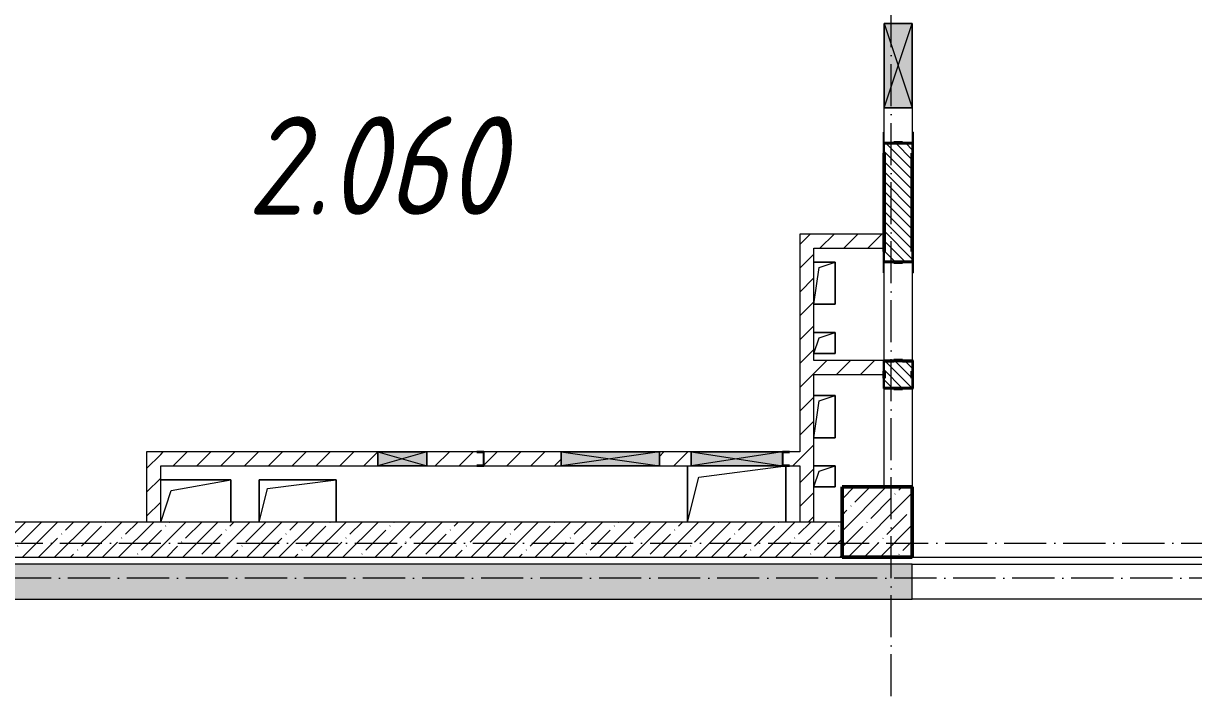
# Model space of a CAD drawing. Header units: millimetres. Extents: x -12989 to 629078, y -109036 to 555275.
# Drawn here: x 515841 to 524170, y 99365 to 104115 of the extents above; entities that cross this region are included whole.
import ezdxf

# ---------------------------------------------------------------- set-up
doc = ezdxf.new("R2010")
doc.units = ezdxf.units.MM
doc.linetypes.add('50_200_ШТРИХ_1Т_ш5_п1_п1_', pattern=[700, 500, -100, 0, -100])
for name, color, linetype, lineweight in [('A-DETL-GENF-OTLN', 7, 'Continuous', 9), ('A-FLOR-____-OTLN', 7, 'Continuous', 9), ('A-GENM-____-MCUT', 7, 'Continuous', 25), ('A-GENM-____-OTLN', 7, 'Continuous', 9), ('A-GENM-____-OTLN-1', 7, 'Continuous', 25), ('A-GLAZ-____-OTLN', 7, 'Continuous', 9), ('A-WALL-____-MCUT-1', 7, 'Continuous', 9), ('A-WALL-____-MCUT-2', 7, 'Continuous', 50), ('A-WALL-____-OTLN', 7, 'Continuous', 9), ('A-WALL-____-PATT-1', 7, 'Continuous', 9), ('A-WALL-FNSH-MCUT-1', 7, 'Continuous', 9), ('I-WALL-____-OTLN', 7, 'Continuous', 9), ('S-COLS-____-MCUT', 7, 'Continuous', 50), ('S-COLS-____-OTLN', 7, 'Continuous', 9), ('S-GRID-____-OTLN-1', 7, '50_200_ШТРИХ_1Т_ш5_п1_п1_', 9), ('Марки помещений', 7, 'Continuous', 9)]:
    doc.layers.add(name, color=color, linetype=linetype, lineweight=lineweight)
doc.styles.add('ISOCPEUR_I_3', font='isocpeui.ttf', dxfattribs={"width": 0.85, "height": 2.2})
pattern_1 = [(45, (516567.8, 90784.41), (-84.8528, 84.8528), [])]
pattern_2 = [(45, (516567.8, 90784.41), (-114.0493, 114.0493), []), (45, (516681.85, 90784.41), (-114.0493, 114.0493), [201.612, -40.322, 3.353, -36.97])]

# ---------------------------------------------------------------- blocks, each defined once
blk = doc.blocks.new('BSC_Колонна _Прямоугольная - 500х500-V43-АР1_План отверстий 2 этажа в осях 1-64_А-ГГ')
at = {"layer": 'S-COLS-____-OTLN'}
h = blk.add_hatch(dxfattribs=at)
h.set_pattern_fill('FP_72', color=256, style=0, pattern_type=2)
h.set_pattern_definition([(45, (-5350, -9781.04), (-114.0493, 114.0493), []), (45, (-5235.95, -9781.04), (-114.0493, 114.0493), [201.613, -40.323, 3.353, -36.97])])
h.paths.add_polyline_path([(-250, -250), (250, -250), (250, 250), (-250, 250)], flags=0)
at = {"layer": 'S-COLS-____-MCUT'}
for p, q in [((250, 250), (-250, 250)), ((-250, 250), (-250, -250)), ((250, -250), (250, 250)), ((-250, -250), (250, -250))]:
    blk.add_line(p, q, dxfattribs=at)
blk = doc.blocks.new('Фахверк_СКБ_Уголок - 200_3960_зеркало-28268689-АР1_План отверстий 2 этажа в осях 1-64_А-ГГ')
at = {"layer": 'A-GENM-____-MCUT'}
for p, q in [((200, 156), (125, 156)), ((125, 156), (125, 81)), ((131, 81), (131, 150)), ((131, 150), (200, 150)), ((200, 150), (200, 156)), ((125, 81), (131, 81)), ((131, 19), (125, 19)), ((125, 19), (125, -56)), ((131, -50), (131, 19)), ((125, -56), (200, -56)), ((200, -50), (131, -50)), ((200, -56), (200, -50))]:
    blk.add_line(p, q, dxfattribs=at)
blk = doc.blocks.new('154_Стойка_СКБ_Уголок - СМ-2180_200-28268025-АР1_План отверстий 2 этажа в осях 1-64_А-ГГ')
at = {"layer": 'A-GENM-____-MCUT'}
for p, q in [((125, 156), (125, 81)), ((200, 156), (125, 156)), ((131, 81), (131, 150)), ((131, 150), (200, 150)), ((200, 150), (200, 156)), ((125, 81), (131, 81)), ((131, 19), (125, 19)), ((125, 19), (125, -56)), ((131, -50), (131, 19)), ((125, -56), (200, -56)), ((200, -50), (131, -50)), ((200, -56), (200, -50))]:
    blk.add_line(p, q, dxfattribs=at)
blk = doc.blocks.new('Стойка_Влож_Уголок_Опорный - Уголок-28213941-АР1_План отверстий 2 этажа в осях 1-64_А-ГГ')
at = {"layer": 'A-GENM-____-OTLN'}
for p, q in [((-212, -6), (-212, 0)), ((0, 0), (0, -6)), ((-212, -75), (-212, -6)), ((-212, -6), (-206, -6)), ((-212, -75), (-206, -75)), ((-6, -6), (0, -6)), ((-6, -75), (0, -75)), ((0, -6), (0, -75))]:
    blk.add_line(p, q, dxfattribs=at)
blk = doc.blocks.new('154_Фахверк_СКБ_Швеллер - Тип_100_3960-28318856-АР1_План отверстий 2 этажа в осях 1-64_А-ГГ')
at = {"layer": 'A-GENM-____-MCUT'}
for p, q in [((175, 50), (125, 50)), ((125, 50), (125, -50)), ((128, 47), (175, 47)), ((128, -47), (128, 47)), ((175, 47), (175, 50)), ((125, -50), (175, -50)), ((175, -47), (128, -47)), ((175, -50), (175, -47))]:
    blk.add_line(p, q, dxfattribs=at)
blk = doc.blocks.new('AR_Отверстие прямоугольное _в плите_ - AR_Отверстие прямоугольное _в плите_-V148-АР1_План отверстий 2 этажа в осях 1-64_А-ГГ')
at = {"layer": 'A-GENM-____-OTLN'}
for p, q in [((75, 75), (-75, 75)), ((-75, -75), (-37.5, 37.5)), ((-37.5, 37.5), (75, 75)), ((75, -75), (75, 75)), ((-75, -75), (75, -75))]:
    blk.add_line(p, q, dxfattribs=at)
blk = doc.blocks.new('AR_Отверстие прямоугольное _в плите_ - AR_Отверстие прямоугольное _в плите_-V149-АР1_План отверстий 2 этажа в осях 1-64_А-ГГ')
at = {"layer": 'A-GENM-____-OTLN'}
for p, q in [((75, 150), (-75, 150)), ((-75, -150), (-37.5, 112.5)), ((-37.5, 112.5), (75, 150)), ((75, -150), (75, 150)), ((-75, -150), (75, -150))]:
    blk.add_line(p, q, dxfattribs=at)
blk = doc.blocks.new('AR_Отверстие прямоугольное _в плите_ - AR_Отверстие прямоугольное _в плите_-30552525-АР1_План отверстий 2 этажа в осях 1-64_А-ГГ')
at = {"layer": 'A-GENM-____-OTLN'}
for p, q in [((-350, 200), (-350, -200)), ((-270, 120), (350, 200)), ((350, -200), (350, 200)), ((-350, -200), (-270, 120))]:
    blk.add_line(p, q, dxfattribs=at)
blk = doc.blocks.new('AR_Отверстие прямоугольное _в плите_ - AR_Отверстие прямоугольное _в плите_-30459267-АР1_План отверстий 2 этажа в осях 1-64_А-ГГ')
at = {"layer": 'A-GENM-____-OTLN'}
for p, q in [((250, 150), (-250, 150)), ((-175, 75), (250, 150)), ((250, -150), (250, 150)), ((-250, -150), (-175, 75))]:
    blk.add_line(p, q, dxfattribs=at)
blk = doc.blocks.new('AR_Отверстие прямоугольное _в плите_ - AR_Отверстие прямоугольное _в плите_-30552596-АР1_План отверстий 2 этажа в осях 1-64_А-ГГ')
at = {"layer": 'A-GENM-____-OTLN'}
for p, q in [((275, 150), (-275, 150)), ((-275, 150), (-275, -150)), ((-275, -150), (-215, 90)), ((-215, 90), (275, 150)), ((275, -150), (275, 150))]:
    blk.add_line(p, q, dxfattribs=at)
blk = doc.blocks.new('AR_Отверстие прямоугольное _в стене_ - AR_Отверстие прямоугольное _в стене__ОВ-36887039-АР1_План отверстий 2 этажа в осях 1-64_А-ГГ')
at = {"layer": 'A-GLAZ-____-OTLN'}
blk.add_hatch(color=256, dxfattribs=at).paths.add_polyline_path([(325, -50), (325, 50), (-325, 50), (-325, -50), (55, -50)], flags=0)
at = {"layer": 'A-DETL-GENF-OTLN'}
for p, q in [((-325, -50), (-325, 50)), ((-325, 50), (325, 50)), ((325, 50), (-325, -50)), ((-325, 50), (325, -50)), ((325, 50), (-325, 50)), ((-325, 50), (-325, -50)), ((325, 50), (325, -50)), ((325, -50), (325, 50)), ((325, -50), (-325, -50)), ((-325, -50), (325, -50))]:
    blk.add_line(p, q, dxfattribs=at)
blk = doc.blocks.new('AR_Отверстие прямоугольное _в стене__БезПР - AR_Отверстие прямоугольное _в стене__БезПР-36429042-АР1_План отверстий 2 этажа в осях 1-64_А-ГГ')
at = {"layer": 'A-GLAZ-____-OTLN'}
blk.add_hatch(color=256, dxfattribs=at).paths.add_polyline_path([(-350, -50), (350, -50), (350, 50), (-350, 50)], flags=0)
at = {"layer": 'A-DETL-GENF-OTLN'}
for p, q in [((-350, -50), (-350, 50)), ((-350, 50), (350, 50)), ((350, 50), (-350, -50)), ((-350, 50), (350, -50)), ((350, 50), (-350, 50)), ((-350, 50), (-350, -50)), ((350, 50), (350, -50)), ((350, -50), (350, 50)), ((350, -50), (-350, -50)), ((-350, -50), (350, -50))]:
    blk.add_line(p, q, dxfattribs=at)
at = {"layer": 'A-GLAZ-____-OTLN'}
blk.add_line((350, 50), (-350, 50), dxfattribs=at)
blk = doc.blocks.new('AR_Отверстие прямоугольное _в стене__БезПР - AR_Отверстие прямоугольное _в стене__БезПР-36788977-АР1_План отверстий 2 этажа в осях 1-64_А-ГГ')
at = {"layer": 'A-GLAZ-____-OTLN'}
blk.add_hatch(color=256, dxfattribs=at).paths.add_polyline_path([(175, -50), (175, 50), (-175, 50), (-175, -50)], flags=0)
at = {"layer": 'A-DETL-GENF-OTLN'}
for p, q in [((-175, -50), (-175, 50)), ((-175, 50), (175, 50)), ((175, 50), (-175, -50)), ((-175, 50), (175, -50)), ((175, 50), (-175, 50)), ((-175, 50), (-175, -50)), ((175, 50), (175, -50)), ((175, -50), (175, 50)), ((175, -50), (-175, -50)), ((-175, -50), (175, -50))]:
    blk.add_line(p, q, dxfattribs=at)
at = {"layer": 'A-GLAZ-____-OTLN'}
blk.add_line((175, 50), (-175, 50), dxfattribs=at)
blk = doc.blocks.new('AR_Отверстие прямоугольное _в стене_ - AR_Отверстие прямоугольное _в стене__ОВ-36870782-АР1_План отверстий 2 этажа в осях 1-64_А-ГГ')
at = {"layer": 'A-GLAZ-____-OTLN'}
blk.add_hatch(color=256, dxfattribs=at).paths.add_polyline_path([(-300, 100), (-300, -100), (300, -100), (300, 100)], flags=0)
at = {"layer": 'A-DETL-GENF-OTLN'}
for p, q in [((-300, -100), (-300, 100)), ((-300, 100), (300, 100)), ((300, 100), (-300, -100)), ((-300, 100), (300, -100)), ((300, 100), (-300, 100)), ((-300, 100), (-300, -100)), ((300, 100), (300, -100)), ((300, -100), (300, 100)), ((300, -100), (-300, -100)), ((-300, -100), (300, -100))]:
    blk.add_line(p, q, dxfattribs=at)
blk = doc.blocks.new('154_Фахверк_СКБ_Швеллер - Тип_100_3960_зеркало-V199-АР1_План отверстий 2 этажа в осях 1-64_А-ГГ')
at = {"layer": 'A-GENM-____-MCUT'}
for p, q in [((175, 50), (125, 50)), ((128, 47), (175, 47)), ((128, -47), (128, 47)), ((175, 47), (175, 50)), ((125, -50), (175, -50)), ((175, -47), (128, -47)), ((175, -50), (175, -47))]:
    blk.add_line(p, q, dxfattribs=at)
blk = doc.blocks.new('3эт')
at = {"layer": 'S-GRID-____-OTLN-1', "color": 251, "ltscale": 0.6, "true_color": 0x636466}
for p, q in [((289220.7, -91346.1), (289220.7, -36982.5)), ((279101.9, -77232.4), (307641.3, -77232.4)), ((387845.1, -77482.4), (279340.9, -77482.4))]:
    blk.add_line(p, q, dxfattribs=at)

msp = doc.modelspace()

# ---------------------------------------------------------------- hatches: boundary and pattern name
at = {"layer": 'A-WALL-____-PATT-1'}
h = msp.add_hatch(dxfattribs=at)
h.set_pattern_fill('FP_6', color=256, style=0, pattern_type=2)
h.set_pattern_definition([(135, (516567.8, 90784.41), (-35.35534, -35.35534), [])])
h.paths.add_polyline_path([(522098.7976, 101515.4504), (522098.7976, 101521.4504), (522167.7976, 101521.4504), (522167.7976, 101709.4504), (522098.7976, 101709.4504), (522098.7976, 101715.4504), (522036.7976, 101715.4504), (522036.7976, 101709.4504), (521967.7976, 101709.4504), (521967.7976, 101521.4504), (522036.7976, 101521.4504), (522036.7976, 101515.4504)], flags=0)
h.paths.add_polyline_path([(522036.7976, 102415.4504), (522098.7976, 102415.4504), (522098.7976, 102421.4504), (522167.7976, 102421.4504), (522167.7976, 103259.4504), (522098.7976, 103259.4504), (522098.7976, 103265.4504), (522036.7976, 103265.4504), (522036.7976, 103259.4504), (521967.7976, 103259.4504), (521967.7976, 102421.4504), (522036.7976, 102421.4504)], flags=0)
h.paths.add_polyline_path([(522098.7976, 104415.4504), (522167.7976, 104415.4504), (522167.7976, 104715.4504), (521967.7976, 104715.4504), (521967.7976, 104415.4504), (522036.7976, 104415.4504)], flags=0)
h = msp.add_hatch(dxfattribs=at)
h.set_pattern_fill('FP_4', color=256, style=0, pattern_type=2)
h.set_pattern_definition(pattern_1)
h.paths.add_polyline_path([(521367.7976, 100565.4504), (521467.7976, 100565.4504), (521467.7976, 102615.4504), (521367.7976, 102615.4504), (521367.7976, 100965.4504)], flags=0)
h = msp.add_hatch(dxfattribs=at)
h.set_pattern_fill('FP_4', color=256, style=0, pattern_type=2)
h.set_pattern_definition(pattern_1)
h.paths.add_polyline_path([(521967.7976, 102515.4504), (521967.7976, 102615.4504), (521467.7976, 102615.4504), (521467.7976, 102515.4504), (521856.5009, 102515.4504)], flags=0)
h = msp.add_hatch(dxfattribs=at)
h.set_pattern_fill('FP_4', color=256, style=0, pattern_type=2)
h.set_pattern_definition(pattern_1)
h.paths.add_polyline_path([(521967.7976, 101615.4504), (521967.7976, 101640.4504), (521961.7976, 101640.4504), (521961.7976, 101715.4504), (521467.7976, 101715.4504), (521467.7976, 101615.4504), (521961.7976, 101615.4504)], flags=0)
h = msp.add_hatch(dxfattribs=at)
h.set_pattern_fill('FP_4', color=256, style=0, pattern_type=2)
h.set_pattern_definition(pattern_1)
h.paths.add_polyline_path([(516817.7976, 100565.4504), (516817.7976, 101065.4504), (516717.7976, 101065.4504), (516717.7976, 100565.4504)], flags=0)
h = msp.add_hatch(dxfattribs=at)
h.set_pattern_fill('FP_4', color=256, style=0, pattern_type=2)
h.set_pattern_definition(pattern_1)
h.paths.add_polyline_path([(521292.7976, 100965.4504), (521367.7976, 100965.4504), (521367.7976, 101065.4504), (521292.7976, 101065.4504), (521292.7976, 101062.4504), (521245.7976, 101062.4504), (521245.7976, 100968.4504), (521292.7976, 100968.4504)], flags=0)
h.paths.add_polyline_path([(519667.7976, 100965.4504), (519667.7976, 101065.4504), (519117.7976, 101065.4504), (519117.7976, 100965.4504)], flags=0)
h.paths.add_polyline_path([(520367.7976, 100965.4504), (520592.7976, 100965.4504), (520592.7976, 101065.4504), (520367.7976, 101065.4504)], flags=0)
h.paths.add_polyline_path([(518362.7976, 100965.4504), (518362.7976, 101065.4504), (516817.7976, 101065.4504), (516817.7976, 100965.4504)], flags=0)
h.paths.add_polyline_path([(518712.7976, 100965.4504), (519067.7976, 100965.4504), (519067.7976, 100968.4504), (519114.7976, 100968.4504), (519114.7976, 101062.4504), (519067.7976, 101062.4504), (519067.7976, 101065.4504), (518712.7976, 101065.4504), (518712.7976, 100968.4504)], flags=0)
h = msp.add_hatch(dxfattribs=at)
h.set_pattern_fill('FP_25', color=256, style=0, pattern_type=2)
h.set_pattern_definition(pattern_2)
h.paths.add_polyline_path([(520972.7688, 100315.4504), (521667.7976, 100315.4504), (521667.7976, 100565.4504), (514617.7976, 100565.4504), (514617.7976, 100315.4504), (520089.0366, 100315.4504)], flags=0)
h = msp.add_hatch(dxfattribs=at)
h.set_pattern_fill('FP_25', color=256, style=0, pattern_type=2)
h.set_pattern_definition(pattern_2)
h.paths.add_polyline_path([(539217.7976, 100015.4504), (540117.7976, 100015.4504), (540117.7976, 100265.4504), (539217.7976, 100265.4504)], flags=0)
h.paths.add_polyline_path([(537117.7976, 100015.4504), (537117.7976, 100265.4504), (529467.7976, 100265.4504), (529467.7976, 100015.4504), (534228.7509, 100015.4504)], flags=0)
h.paths.add_polyline_path([(527367.7976, 100015.4504), (527367.7976, 100265.4504), (526167.7976, 100265.4504), (526167.7976, 100015.4504), (527158.8938, 100015.4504)], flags=0)
h.paths.add_polyline_path([(521856.5009, 100015.4504), (522167.7976, 100015.4504), (522167.7976, 100265.4504), (514617.7976, 100265.4504), (514617.7976, 100015.4504), (520089.0366, 100015.4504)], flags=0)

# ---------------------------------------------------------------- linework, layer by layer
at = {"layer": 'A-FLOR-____-OTLN'}
for p, q in [((521467.7976, 102415.4551), (521617.7976, 102415.4551)), ((521617.7976, 102415.4551), (521617.7976, 102115.4551)), ((521617.7976, 102115.4551), (521467.7976, 102115.4551)), ((521467.7976, 101915.4551), (521617.7976, 101915.4551)), ((521617.7976, 101915.4551), (521617.7976, 101765.4551)), ((521617.7976, 101765.4551), (521467.7976, 101765.4551)), ((521467.7976, 101465.4551), (521617.7976, 101465.4551)), ((521617.7976, 101465.4551), (521617.7976, 101165.4551)), ((521617.7976, 101165.4551), (521467.7976, 101165.4551)), ((520567.7976, 100565.4504), (520567.7976, 100965.4504)), ((521267.7976, 100965.4504), (521267.7976, 100565.4504)), ((521467.7976, 100965.4551), (521617.7976, 100965.4551)), ((521617.7976, 100965.4551), (521617.7976, 100815.4551)), ((516817.7976, 100865.4504), (517317.7976, 100865.4504)), ((517317.7976, 100865.4504), (517317.7976, 100565.4504)), ((517517.7976, 100865.4504), (518067.7976, 100865.4504)), ((517517.7976, 100565.4504), (517517.7976, 100865.4504)), ((518067.7976, 100865.4504), (518067.7976, 100565.4504)), ((521617.7976, 100815.4551), (521467.7976, 100815.4551)), ((522167.7976, 100315.4504), (526167.7976, 100315.4504))]:
    msp.add_line(p, q, dxfattribs=at)
at = {"layer": 'A-WALL-____-MCUT-1'}
for p, q in [((521667.7976, 100565.4504), (514617.7976, 100565.4504)), ((514617.7976, 100315.4504), (521667.7976, 100315.4504)), ((522167.7976, 100265.4504), (514617.7976, 100265.4504)), ((522167.7976, 100015.4504), (522167.7976, 100265.4504)), ((514617.7976, 100015.4504), (522167.7976, 100015.4504))]:
    msp.add_line(p, q, dxfattribs=at)
at = {"layer": 'A-WALL-____-MCUT-2'}
for p, q in [((522098.7976, 103265.4504), (522036.7976, 103265.4504)), ((521967.7976, 103190.4504), (521967.7976, 102490.4504)), ((522167.7976, 102490.4504), (522167.7976, 103190.4504)), ((522036.7976, 102415.4504), (522098.7976, 102415.4504)), ((522098.7976, 101715.4504), (522036.7976, 101715.4504)), ((521967.7976, 101590.4504), (521967.7976, 101640.4504)), ((522167.7976, 101590.4504), (522167.7976, 101640.4504)), ((522036.7976, 101515.4504), (522098.7976, 101515.4504))]:
    msp.add_line(p, q, dxfattribs=at)
at = {"layer": 'A-WALL-____-OTLN'}
for p, q in [((522167.7976, 100265.4504), (526167.7976, 100265.4504)), ((526167.7976, 100015.4504), (522167.7976, 100015.4504))]:
    msp.add_line(p, q, dxfattribs=at)
at = {"layer": 'A-WALL-FNSH-MCUT-1'}
for p, q in [((521367.7976, 102615.4504), (521367.7976, 101065.4504)), ((521967.7976, 102615.4504), (521367.7976, 102615.4504)), ((521467.7976, 101715.4504), (521467.7976, 102515.4504)), ((521467.7976, 102515.4504), (521967.7976, 102515.4504)), ((521961.7976, 101715.4504), (521467.7976, 101715.4504)), ((521467.7976, 100565.4504), (521467.7976, 101615.4504)), ((521467.7976, 101615.4504), (521967.7976, 101615.4504)), ((518362.7976, 101065.4504), (516717.7976, 101065.4504)), ((516717.7976, 101065.4504), (516717.7976, 100565.4504)), ((519067.7976, 101065.4504), (518712.7976, 101065.4504)), ((519667.7976, 101065.4504), (519117.7976, 101065.4504)), ((520592.7976, 101065.4504), (520367.7976, 101065.4504)), ((521367.7976, 101065.4504), (521292.7976, 101065.4504)), ((516817.7976, 100965.4504), (518362.7976, 100965.4504)), ((516817.7976, 100565.4504), (516817.7976, 100965.4504)), ((518712.7976, 100965.4504), (519067.7976, 100965.4504)), ((519117.7976, 100965.4504), (519667.7976, 100965.4504)), ((520367.7976, 100965.4504), (520592.7976, 100965.4504)), ((521292.7976, 100965.4504), (521367.7976, 100965.4504)), ((521367.7976, 100965.4504), (521367.7976, 100565.4504))]:
    msp.add_line(p, q, dxfattribs=at)
at = {"layer": 'I-WALL-____-OTLN'}
for p, q in [((521967.7976, 103265.4504), (521967.7976, 103515.4504)), ((522167.7976, 103515.4504), (522167.7976, 103265.4504)), ((521967.7976, 101715.4504), (521967.7976, 102415.4504)), ((522167.7976, 102415.4504), (522167.7976, 101715.4504)), ((521967.7976, 100815.4504), (521967.7976, 101515.4504)), ((522167.7976, 101515.4504), (522167.7976, 100815.4504))]:
    msp.add_line(p, q, dxfattribs=at)

# ---------------------------------------------------------------- block references
msp.add_blockref('3эт', (232797.0902, 177647.8646))
at = {"layer": 'A-GENM-____-OTLN', "rotation": 180}
msp.add_blockref('Стойка_Влож_Уголок_Опорный - Уголок-28213941-АР1_План отверстий 2 этажа в осях 1-64_А-ГГ', (521961.7976, 103265.4504), dxfattribs=at)
at = {"layer": 'A-GENM-____-OTLN'}
for name, p in [('AR_Отверстие прямоугольное _в плите_ - AR_Отверстие прямоугольное _в плите_-V149-АР1_План отверстий 2 этажа в осях 1-64_А-ГГ', (521542.7976, 102265.4551)), ('Стойка_Влож_Уголок_Опорный - Уголок-28213941-АР1_План отверстий 2 этажа в осях 1-64_А-ГГ', (522173.7976, 102415.4504)), ('AR_Отверстие прямоугольное _в плите_ - AR_Отверстие прямоугольное _в плите_-V148-АР1_План отверстий 2 этажа в осях 1-64_А-ГГ', (521542.7976, 101840.4551)), ('AR_Отверстие прямоугольное _в плите_ - AR_Отверстие прямоугольное _в плите_-V149-АР1_План отверстий 2 этажа в осях 1-64_А-ГГ', (521542.7976, 101315.4551)), ('AR_Отверстие прямоугольное _в плите_ - AR_Отверстие прямоугольное _в плите_-30552525-АР1_План отверстий 2 этажа в осях 1-64_А-ГГ', (520917.7976, 100765.4504)), ('AR_Отверстие прямоугольное _в плите_ - AR_Отверстие прямоугольное _в плите_-V148-АР1_План отверстий 2 этажа в осях 1-64_А-ГГ', (521542.7976, 100890.4551)), ('AR_Отверстие прямоугольное _в плите_ - AR_Отверстие прямоугольное _в плите_-30459267-АР1_План отверстий 2 этажа в осях 1-64_А-ГГ', (517067.7976, 100715.4504)), ('AR_Отверстие прямоугольное _в плите_ - AR_Отверстие прямоугольное _в плите_-30552596-АР1_План отверстий 2 этажа в осях 1-64_А-ГГ', (517792.7976, 100715.4504))]:
    msp.add_blockref(name, p, dxfattribs=at)
at = {"layer": 'A-GENM-____-OTLN-1'}
for name, p, rotation in [('154_Стойка_СКБ_Уголок - СМ-2180_200-28268025-АР1_План отверстий 2 этажа в осях 1-64_А-ГГ', (522017.7976, 103390.4504), 269.9999999999999), ('154_Стойка_СКБ_Уголок - СМ-2180_200-28268025-АР1_План отверстий 2 этажа в осях 1-64_А-ГГ', (522117.7976, 102290.4504), 89.99999999999991), ('Фахверк_СКБ_Уголок - 200_3960_зеркало-28268689-АР1_План отверстий 2 этажа в осях 1-64_А-ГГ', (522017.7976, 101840.4504), 269.9999999999999), ('Фахверк_СКБ_Уголок - 200_3960_зеркало-28268689-АР1_План отверстий 2 этажа в осях 1-64_А-ГГ', (522117.7976, 101390.4504), 89.99999999999991), ('154_Фахверк_СКБ_Швеллер - Тип_100_3960-28318856-АР1_План отверстий 2 этажа в осях 1-64_А-ГГ', (519242.7976, 101015.4504), 180)]:
    msp.add_blockref(name, p, dxfattribs=dict(at, rotation=rotation))
msp.add_blockref('154_Фахверк_СКБ_Швеллер - Тип_100_3960_зеркало-V199-АР1_План отверстий 2 этажа в осях 1-64_А-ГГ', (521117.7976, 101015.4504), dxfattribs=at)
at = {"layer": 'A-GLAZ-____-OTLN', "rotation": 89.99999999999991}
msp.add_blockref('AR_Отверстие прямоугольное _в стене_ - AR_Отверстие прямоугольное _в стене__ОВ-36870782-АР1_План отверстий 2 этажа в осях 1-64_А-ГГ', (522067.7976, 103815.4504), dxfattribs=at)
at = {"layer": 'A-GLAZ-____-OTLN'}
for name, p in [('AR_Отверстие прямоугольное _в стене__БезПР - AR_Отверстие прямоугольное _в стене__БезПР-36788977-АР1_План отверстий 2 этажа в осях 1-64_А-ГГ', (518537.7976, 101015.4504)), ('AR_Отверстие прямоугольное _в стене__БезПР - AR_Отверстие прямоугольное _в стене__БезПР-36429042-АР1_План отверстий 2 этажа в осях 1-64_А-ГГ', (520017.7976, 101015.4504)), ('AR_Отверстие прямоугольное _в стене_ - AR_Отверстие прямоугольное _в стене__ОВ-36887039-АР1_План отверстий 2 этажа в осях 1-64_А-ГГ', (520917.7976, 101015.4504))]:
    msp.add_blockref(name, p, dxfattribs=at)
at = {"layer": 'S-COLS-____-OTLN'}
msp.add_blockref('BSC_Колонна _Прямоугольная - 500х500-V43-АР1_План отверстий 2 этажа в осях 1-64_А-ГГ', (521917.7976, 100565.4504), dxfattribs=at)

# ---------------------------------------------------------------- texts
at = {"layer": 'Марки помещений', "insert": (517433.8886, 103453.3772), "char_height": 700, "width": 785.65375, "attachment_point": 1, "style": 'ISOCPEUR_I_3'}
msp.add_mtext('2.060', dxfattribs=at)

doc.saveas('drawing.dxf')
